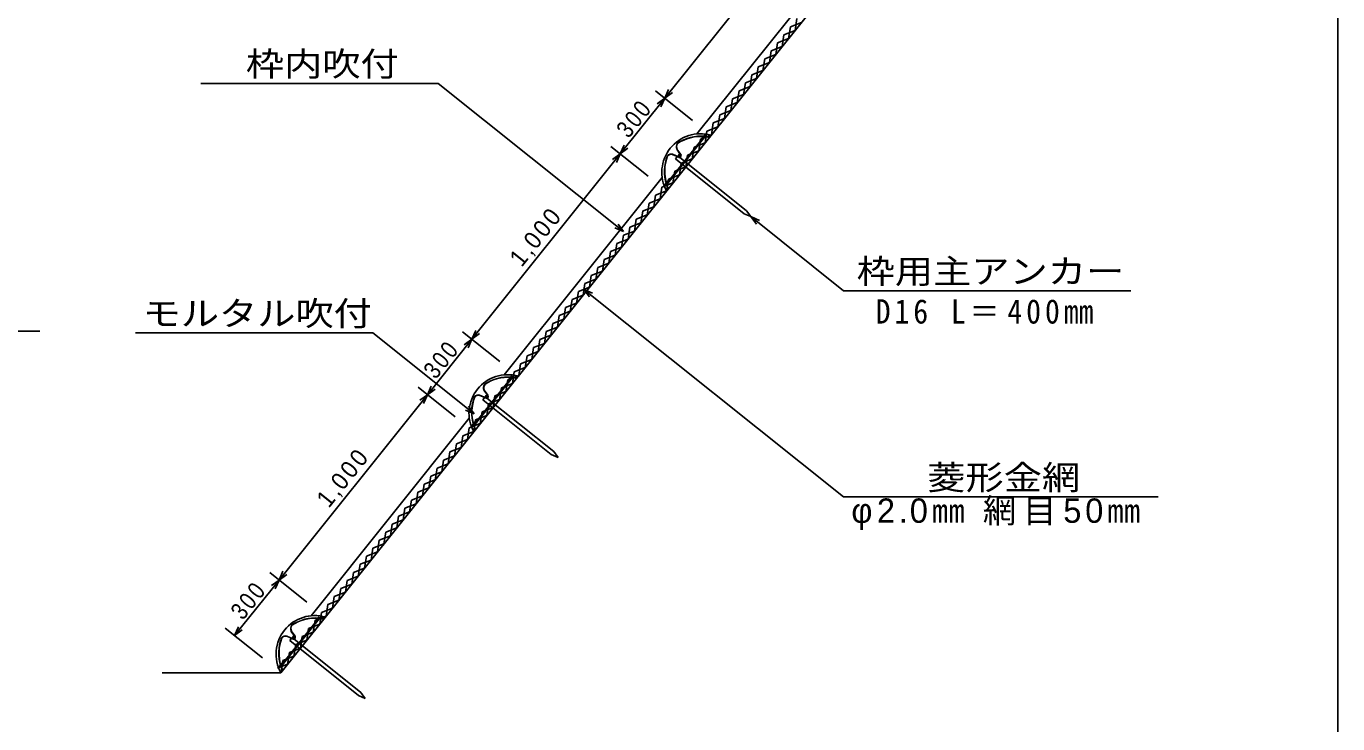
# Model space of a CAD drawing. Units: millimetres at full size, sheet at 1:20; details may follow other scales. Extents: x -7610 to 7610, y -5340 to 5340.
# Drawn here: x 2087 to 7610, y -832 to 2108 of the extents above; entities that cross this region are included whole.
import ezdxf
from ezdxf.enums import TextEntityAlignment as Align

# ---------------------------------------------------------------- set-up
doc = ezdxf.new("R2010")
doc.units = ezdxf.units.MM
doc.header["$LTSCALE"] = 20
for name, color, linetype in [('0-7_名称', 7, 'Continuous'), ('1-0_法面', 7, 'Continuous'), ('1-1_法枠', 5, 'Continuous'), ('1-3_鉄筋', 2, 'Continuous'), ('1-4_菱形金網', 4, 'Continuous'), ('1-6_主アンカー', 2, 'Continuous'), ('1-7_寸法', 7, 'Continuous'), ('1-8_名称', 7, 'Continuous'), ('3-0', 2, 'Continuous')]:
    doc.layers.add(name, color=color, linetype=linetype)
doc.layers.add('1-2_ｅフレーム', color=1, linetype='Continuous', lineweight=18)
doc.layers.add('1-5_鉄筋受', color=3, linetype='Continuous', lineweight=18)
doc.styles.add('HGPｺﾞｼｯｸE', font='')
doc.styles.add('ＭＳ ゴシック', font='')
doc.styles.get('HGPｺﾞｼｯｸE').set_extended_font_data('HGPｺﾞｼｯｸE')
doc.styles.get('ＭＳ ゴシック').set_extended_font_data('MS Gothic')

msp = doc.modelspace()

# ---------------------------------------------------------------- linework, layer by layer
at = {"layer": '0-7_名称'}
msp.add_line((819.35, 822.89), (2144.35, 822.89), dxfattribs=at)
at = {"layer": '1-0_法面', "color": 3}
for p, q in [((3159.51, -616.37), (6677.12, 3780.64)), ((4911.63, 1653.81), (5577.23, 2485.81)), ((4099.52, 638.69), (4765.12, 1470.69)), ((3287.42, -376.44), (3953.02, 455.56)), ((3159.51, -616.37), (2659.51, -616.37))]:
    msp.add_line(p, q, dxfattribs=at)
at = {"layer": '1-0_法面'}
for p, q in [((4893.04, 1710.62), (4736.86, 1835.55)), ((4705.63, 1476.35), (4549.45, 1601.29)), ((4080.93, 695.49), (3924.76, 820.42)), ((3893.52, 461.23), (3737.35, 586.16)), ((3268.83, -319.64), (3112.65, -194.7))]:
    msp.add_line(p, q, dxfattribs=at)
at = {"layer": '1-1_法枠'}
for centre in [(4926.22, 1491.97), (4114.12, 476.84), (3302.02, -538.29)]:
    msp.add_arc(centre, 162.5, 73.95986, 208.72014, dxfattribs=at)
at = {"layer": '1-2_ｅフレーム'}
for p, q in [((4963.2, 1638.35), (4964.8, 1640.35)), ((4834.69, 1554.8), (4808.91, 1565.95)), ((4835.48, 1556.97), (4809.69, 1568.12)), ((4842.76, 1566.3), (4826.31, 1588.91)), ((4844.68, 1567.57), (4828.57, 1589.71)), ((4789.96, 1421.69), (4791.56, 1423.7)), ((4151.09, 623.22), (4152.7, 625.22)), ((4023.38, 541.84), (3997.58, 552.99)), ((4030.66, 551.17), (4014.2, 573.78)), ((4032.58, 552.44), (4016.46, 574.58)), ((4022.58, 539.67), (3996.81, 550.82)), ((3977.86, 406.56), (3979.46, 408.57)), ((3218.56, -463.96), (3202.1, -441.35)), ((3220.48, -462.69), (3204.36, -440.55)), ((3338.99, -391.91), (3340.59, -389.91)), ((3210.48, -475.46), (3184.7, -464.31)), ((3211.27, -473.29), (3185.48, -462.14)), ((3165.75, -608.57), (3167.36, -606.56))]:
    msp.add_line(p, q, dxfattribs=at)
for centre, radius, start, end in [((4846.04, 1599.81), 22.48, 141.86086, 208.88161), ((4846.04, 1599.81), 20.18, 142.82675, 210.02542), ((4927.11, 1470.78), 173.71, 84.515, 124.64587), ((4927.11, 1470.78), 171.41, 85.01907, 124.52665), ((4927.11, 1470.78), 171.41, 77.84702, 83.42513), ((4927.11, 1470.78), 173.71, 77.46928, 83.2124), ((4947.09, 1495.76), 173.71, 158.03413, 198.165), ((4947.09, 1495.76), 171.41, 158.15335, 197.66093), ((4803.42, 1546.53), 22.48, 73.79839, 140.81914), ((4803.42, 1546.53), 20.18, 74.19684, 139.85325), ((4837.28, 1563.07), 8.66, 252.55619, 31.33226), ((4837.28, 1563.07), 6.36, 253.54692, 30.54389), ((4947.09, 1495.76), 173.71, 199.4676, 205.23669), ((4947.09, 1495.76), 171.41, 199.25487, 204.85939), ((4115.01, 455.66), 173.71, 84.515, 124.64587), ((4115.01, 455.66), 171.41, 85.01907, 124.52665), ((4115.01, 455.66), 171.41, 77.84702, 83.42513), ((4115.01, 455.66), 173.71, 77.46928, 83.2124), ((3991.31, 531.4), 22.48, 73.79839, 140.81914), ((4033.93, 584.68), 22.48, 141.86086, 208.88161), ((4033.93, 584.68), 20.18, 142.82675, 210.02542), ((4025.18, 547.94), 8.66, 252.55619, 31.33226), ((4134.98, 480.63), 173.71, 158.03413, 198.165), ((4134.98, 480.63), 171.41, 158.15335, 197.66093), ((3991.31, 531.4), 20.18, 74.19684, 139.85325), ((4025.18, 547.94), 6.36, 253.54692, 30.54389), ((4134.98, 480.63), 173.71, 199.4676, 205.23669), ((4134.98, 480.63), 171.41, 199.25487, 204.85939), ((3302.9, -559.47), 173.71, 84.515, 124.64587), ((3221.83, -430.45), 22.48, 141.86086, 208.88161), ((3221.83, -430.45), 20.18, 142.82675, 210.02542), ((3302.9, -559.47), 171.41, 85.01907, 124.52665), ((3302.9, -559.47), 171.41, 77.84702, 83.42513), ((3302.9, -559.47), 173.71, 77.46928, 83.2124), ((3322.88, -534.5), 173.71, 158.03413, 198.165), ((3322.88, -534.5), 171.41, 158.15335, 197.66093), ((3179.21, -483.73), 22.48, 73.79839, 140.81914), ((3179.21, -483.73), 20.18, 74.19684, 139.85325), ((3213.08, -467.19), 8.66, 252.55619, 31.33226), ((3213.08, -467.19), 6.36, 253.54692, 30.54389), ((3322.88, -534.5), 173.71, 199.4676, 205.23669), ((3322.88, -534.5), 171.41, 199.25487, 204.85939)]:
    msp.add_arc(centre, radius, start, end, dxfattribs=at)
at = {"layer": '1-3_鉄筋'}
for p, q in [((4834.4, 1559.21), (4833.83, 1564.34)), ((4836.6, 1557.58), (4835.62, 1566.42)), ((4838.65, 1557.26), (4837.54, 1567.18)), ((4840.6, 1557.77), (4839.56, 1567.11)), ((4842.44, 1559.34), (4841.7, 1565.98)), ((4022.3, 544.08), (4021.73, 549.21)), ((4024.49, 542.45), (4023.51, 551.29)), ((4026.54, 542.13), (4025.44, 552.05)), ((4028.5, 542.64), (4027.46, 551.98)), ((4030.34, 544.21), (4029.6, 550.85)), ((3210.2, -471.05), (3209.63, -465.92)), ((3212.39, -472.68), (3211.41, -463.84)), ((3214.44, -473), (3213.34, -463.08)), ((3216.39, -472.49), (3215.36, -463.15)), ((3218.23, -470.92), (3217.49, -464.28))]:
    msp.add_line(p, q, dxfattribs=at)
for centre in [(4838.38, 1562.25), (4026.27, 547.12), (3214.17, -468.01)]:
    msp.add_circle(centre, 5, dxfattribs=at)
at = {"layer": '1-4_菱形金網'}
for p, q in [((5297.57, 2056.21), (5305.1, 2105.64)), ((5351.68, 2123.83), (5305.1, 2105.64)), ((5324.62, 2090.02), (5332.15, 2139.45)), ((5297.58, 2056.21), (5251, 2038.01)), ((5270.52, 2022.4), (5278.05, 2071.83)), ((5324.63, 2090.02), (5278.05, 2071.83)), ((5243.48, 1988.58), (5196.9, 1970.39)), ((5216.43, 1954.77), (5223.95, 2004.2)), ((5270.53, 2022.4), (5223.95, 2004.2)), ((5243.48, 1988.58), (5251, 2038.01)), ((5162.33, 1887.15), (5169.85, 1936.58)), ((5216.43, 1954.77), (5169.85, 1936.58)), ((5189.38, 1920.96), (5196.9, 1970.39)), ((5162.33, 1887.15), (5115.75, 1868.95)), ((5135.28, 1853.33), (5142.8, 1902.76)), ((5189.38, 1920.96), (5142.8, 1902.76)), ((5081.18, 1785.71), (5088.7, 1835.14)), ((5135.28, 1853.34), (5088.7, 1835.14)), ((5108.23, 1819.52), (5115.75, 1868.95)), ((5027.08, 1718.09), (5034.6, 1767.52)), ((5081.18, 1785.71), (5034.6, 1767.52)), ((5054.13, 1751.9), (5061.65, 1801.33)), ((5108.23, 1819.52), (5061.65, 1801.33)), ((5027.08, 1718.09), (4980.5, 1699.89)), ((5000.03, 1684.27), (5007.55, 1733.7)), ((5054.13, 1751.9), (5007.55, 1733.7)), ((4945.93, 1616.65), (4953.45, 1666.08)), ((5000.03, 1684.27), (4953.45, 1666.08)), ((4972.98, 1650.46), (4980.5, 1699.89)), ((4945.93, 1616.65), (4899.35, 1598.45)), ((4918.88, 1582.84), (4926.4, 1632.27)), ((4972.98, 1650.46), (4926.4, 1632.27)), ((4891.83, 1549.02), (4845.25, 1530.83)), ((4864.78, 1515.21), (4872.3, 1564.64)), ((4918.88, 1582.84), (4872.3, 1564.64)), ((4891.83, 1549.02), (4899.35, 1598.45)), ((4810.68, 1447.59), (4818.2, 1497.02)), ((4864.78, 1515.21), (4818.2, 1497.02)), ((4837.73, 1481.4), (4845.25, 1530.83)), ((4810.68, 1447.59), (4764.1, 1429.39)), ((4783.63, 1413.77), (4791.15, 1463.2)), ((4837.73, 1481.4), (4791.15, 1463.2)), ((4729.53, 1346.15), (4737.05, 1395.58)), ((4783.63, 1413.77), (4737.05, 1395.58)), ((4756.58, 1379.96), (4764.1, 1429.39)), ((4675.43, 1278.52), (4682.96, 1327.95)), ((4729.53, 1346.15), (4682.95, 1327.95)), ((4702.48, 1312.34), (4710, 1361.77)), ((4756.58, 1379.96), (4710, 1361.77)), ((4675.43, 1278.52), (4628.85, 1260.33)), ((4648.38, 1244.71), (4655.91, 1294.14)), ((4702.48, 1312.34), (4655.9, 1294.14)), ((4594.28, 1177.09), (4601.81, 1226.52)), ((4648.38, 1244.71), (4601.8, 1226.52)), ((4621.33, 1210.9), (4628.86, 1260.33)), ((4594.28, 1177.09), (4547.71, 1158.89)), ((4567.23, 1143.27), (4574.76, 1192.7)), ((4621.33, 1210.9), (4574.76, 1192.7)), ((4540.18, 1109.46), (4493.61, 1091.27)), ((4513.13, 1075.65), (4520.66, 1125.08)), ((4567.23, 1143.27), (4520.66, 1125.08)), ((4540.18, 1109.46), (4547.71, 1158.89)), ((4459.03, 1008.02), (4466.56, 1057.45)), ((4513.13, 1075.65), (4466.56, 1057.45)), ((4486.08, 1041.84), (4493.61, 1091.27)), ((4459.03, 1008.02), (4412.46, 989.83)), ((4431.98, 974.21), (4439.51, 1023.64)), ((4486.08, 1041.84), (4439.51, 1023.64)), ((4404.93, 940.4), (4358.36, 922.2)), ((4377.88, 906.59), (4385.41, 956.02)), ((4431.98, 974.21), (4385.41, 956.02)), ((4404.93, 940.4), (4412.46, 989.83)), ((4323.78, 838.96), (4331.31, 888.39)), ((4377.88, 906.59), (4331.31, 888.39)), ((4350.83, 872.77), (4358.36, 922.2)), ((4323.78, 838.96), (4277.21, 820.77)), ((4296.73, 805.15), (4304.26, 854.58)), ((4350.83, 872.78), (4304.26, 854.58)), ((4242.63, 737.53), (4250.16, 786.96)), ((4296.73, 805.15), (4250.16, 786.96)), ((4269.68, 771.34), (4277.21, 820.77)), ((4188.53, 669.9), (4196.06, 719.33)), ((4242.63, 737.53), (4196.06, 719.33)), ((4215.58, 703.71), (4223.11, 753.14)), ((4269.68, 771.34), (4223.11, 753.14)), ((4188.53, 669.9), (4141.96, 651.71)), ((4161.48, 636.09), (4169.01, 685.52)), ((4215.58, 703.71), (4169.01, 685.52)), ((4107.38, 568.46), (4114.91, 617.89)), ((4161.48, 636.09), (4114.91, 617.89)), ((4134.43, 602.28), (4141.96, 651.71)), ((4107.38, 568.46), (4060.81, 550.27)), ((4080.33, 534.65), (4087.86, 584.08)), ((4134.43, 602.28), (4087.86, 584.08)), ((4053.28, 500.84), (4006.71, 482.64)), ((4026.23, 467.03), (4033.76, 516.46)), ((4080.33, 534.65), (4033.76, 516.46)), ((4053.28, 500.84), (4060.81, 550.27)), ((3972.13, 399.4), (3979.66, 448.83)), ((4026.23, 467.03), (3979.66, 448.83)), ((3999.18, 433.21), (4006.71, 482.64)), ((3972.13, 399.4), (3925.56, 381.21)), ((3945.08, 365.59), (3952.61, 415.02)), ((3999.18, 433.21), (3952.61, 415.02)), ((3918.03, 331.78), (3871.46, 313.58)), ((3890.98, 297.96), (3898.51, 347.39)), ((3945.08, 365.59), (3898.51, 347.39)), ((3918.03, 331.78), (3925.56, 381.21)), ((3836.88, 230.34), (3844.41, 279.77)), ((3890.98, 297.96), (3844.41, 279.77)), ((3863.93, 264.15), (3871.46, 313.58)), ((3836.88, 230.34), (3790.31, 212.14)), ((3809.83, 196.53), (3817.36, 245.96)), ((3863.93, 264.15), (3817.36, 245.96)), ((3755.73, 128.9), (3763.26, 178.33)), ((3809.83, 196.53), (3763.26, 178.33)), ((3782.78, 162.71), (3790.31, 212.14)), ((3701.63, 61.28), (3709.16, 110.71)), ((3755.73, 128.9), (3709.16, 110.71)), ((3728.68, 95.09), (3736.21, 144.52)), ((3782.78, 162.71), (3736.21, 144.52)), ((3701.63, 61.28), (3655.06, 43.08)), ((3674.58, 27.46), (3682.11, 76.89)), ((3728.68, 95.09), (3682.11, 76.89)), ((3620.48, -40.16), (3628.01, 9.27)), ((3674.58, 27.46), (3628.01, 9.27)), ((3647.53, -6.35), (3655.06, 43.08)), ((3620.48, -40.16), (3573.91, -58.36)), ((3593.43, -73.97), (3600.96, -24.54)), ((3647.53, -6.35), (3600.96, -24.54)), ((3566.38, -107.78), (3519.81, -125.98)), ((3539.33, -141.6), (3546.86, -92.17)), ((3593.43, -73.97), (3546.86, -92.17)), ((3566.38, -107.79), (3573.91, -58.36)), ((3485.23, -209.22), (3492.76, -159.79)), ((3539.33, -141.6), (3492.76, -159.79)), ((3512.28, -175.41), (3519.81, -125.98)), ((3485.23, -209.22), (3438.66, -227.42)), ((3458.18, -243.03), (3465.71, -193.6)), ((3512.28, -175.41), (3465.71, -193.6)), ((3404.08, -310.66), (3411.61, -261.23)), ((3458.18, -243.03), (3411.61, -261.23)), ((3431.13, -276.85), (3438.66, -227.42)), ((3377.03, -344.47), (3384.56, -295.04)), ((3431.13, -276.85), (3384.56, -295.04)), ((3322.93, -412.1), (3330.46, -362.67)), ((3377.03, -344.47), (3330.46, -362.67)), ((3268.83, -479.72), (3276.36, -430.29)), ((3322.93, -412.1), (3276.36, -430.29)), ((3268.83, -479.72), (3222.26, -497.92)), ((3214.73, -547.35), (3168.16, -565.54)), ((3214.73, -547.35), (3222.26, -497.92)), ((3144.73, -597.94), (3187.68, -581.16)), ((3160.63, -614.97), (3168.16, -565.54))]:
    msp.add_line(p, q, dxfattribs=at)
for points in [[(3349.98, -378.28), (3357.51, -328.85), (3404.08, -310.66)], [(3295.88, -445.91), (3303.41, -396.48), (3349.98, -378.28)], [(3241.78, -513.53), (3249.31, -464.1), (3295.88, -445.91)], [(3187.68, -581.16), (3195.21, -531.73), (3241.78, -513.53)]]:
    msp.add_lwpolyline(points, dxfattribs=at)
at = {"layer": '1-5_鉄筋受'}
for p, q in [((4782.04, 1441.6), (4943.72, 1643.7)), ((4785.26, 1439.23), (4946.74, 1641.07)), ((4932.59, 1636.93), (4936.58, 1641.93)), ((4935.71, 1634.43), (4932.59, 1636.93)), ((4941.44, 1641.59), (4935.71, 1634.43)), ((4938.34, 1644.13), (4940.13, 1646.36)), ((4943.35, 1643.99), (4943.16, 1643.75)), ((4780.44, 1446.75), (4778.65, 1444.52)), ((4781.67, 1441.89), (4781.87, 1442.13)), ((4786.19, 1453.94), (4782.2, 1448.95)), ((4783.59, 1444.29), (4789.32, 1451.45)), ((4789.32, 1451.45), (4786.19, 1453.94)), ((3969.93, 426.47), (4131.61, 628.57)), ((3973.16, 424.1), (4134.63, 625.94)), ((4120.48, 621.8), (4124.48, 626.8)), ((4123.61, 619.3), (4120.48, 621.8)), ((4129.33, 626.46), (4123.61, 619.3)), ((4126.24, 629), (4128.02, 631.23)), ((4131.25, 628.86), (4131.06, 628.62)), ((3968.33, 431.62), (3966.55, 429.39)), ((3969.57, 426.76), (3969.76, 427)), ((3974.09, 438.81), (3970.09, 433.82)), ((3971.49, 429.16), (3977.21, 436.32)), ((3977.21, 436.32), (3974.09, 438.81)), ((3157.83, -588.66), (3319.51, -386.56)), ((3314.14, -386.13), (3315.92, -383.9)), ((3319.14, -386.27), (3318.95, -386.51)), ((3161.05, -591.03), (3322.53, -389.19)), ((3308.38, -393.33), (3312.38, -388.33)), ((3311.5, -395.83), (3308.38, -393.33)), ((3317.23, -388.67), (3311.5, -395.83)), ((3156.23, -583.51), (3154.44, -585.74)), ((3157.47, -588.37), (3157.66, -588.13)), ((3161.99, -576.31), (3157.99, -581.31)), ((3159.38, -585.97), (3165.11, -578.81)), ((3165.11, -578.81), (3161.99, -576.31))]:
    msp.add_line(p, q, dxfattribs=at)
for centre, radius, start, end in [((4943.43, 1643.71), 4.23, 321.30598, 141.37402), ((4943.28, 1643.53), 0.465, 21.34, 81.34), ((4781.96, 1441.87), 4.23, 141.30598, 321.37402), ((4782.11, 1442.06), 0.465, 201.34, 261.34), ((4131.33, 628.58), 4.23, 321.30598, 141.37402), ((4131.18, 628.4), 0.465, 21.34, 81.34), ((3969.85, 426.74), 4.23, 141.30598, 321.37402), ((3970, 426.93), 0.465, 201.34, 261.34), ((3319.22, -386.54), 4.23, 321.30598, 141.37402), ((3319.07, -386.73), 0.465, 21.34, 81.34), ((3157.75, -588.39), 4.23, 141.30598, 321.37402), ((3157.9, -588.2), 0.465, 201.34, 261.34)]:
    msp.add_arc(centre, radius, start, end, dxfattribs=at)
at = {"layer": '1-6_主アンカー'}
for p, q in [((4831.35, 1561.47), (4821.35, 1548.98)), ((4821.35, 1548.98), (5110.39, 1317.75)), ((4831.35, 1561.47), (5120.38, 1330.24)), ((5120.38, 1330.24), (5138.7, 1305.34)), ((5110.39, 1317.75), (5138.7, 1305.34)), ((4019.24, 546.34), (4009.25, 533.85)), ((4009.25, 533.85), (4298.28, 302.62)), ((4019.24, 546.34), (4308.28, 315.11)), ((4298.28, 302.62), (4326.59, 290.21)), ((4308.28, 315.11), (4326.59, 290.21)), ((3207.14, -468.79), (3197.14, -481.28)), ((3197.14, -481.28), (3486.18, -712.51)), ((3207.14, -468.79), (3496.17, -700.02)), ((3486.18, -712.51), (3514.49, -724.91)), ((3496.17, -700.02), (3514.49, -724.91))]:
    msp.add_line(p, q, dxfattribs=at)
at = {"layer": '1-7_寸法'}
for p, q in [((4775.91, 1804.32), (4791.96, 1840.96)), ((4775.91, 1804.32), (4808.13, 1828.02)), ((4775.91, 1804.32), (4743.68, 1780.62)), ((4775.91, 1804.32), (4759.85, 1767.68)), ((4588.5, 1570.06), (4604.55, 1606.7)), ((4588.5, 1570.06), (4556.28, 1546.36)), ((4588.5, 1570.06), (4572.44, 1533.42)), ((4588.5, 1570.06), (4620.72, 1593.76)), ((3963.8, 789.19), (3931.58, 765.49)), ((3963.8, 789.19), (3947.75, 752.55)), ((3963.8, 789.19), (3979.85, 825.83)), ((3963.8, 789.19), (3996.02, 812.89)), ((3776.39, 554.93), (3744.17, 531.23)), ((3776.39, 554.93), (3760.34, 518.29)), ((3776.39, 554.93), (3792.45, 591.57)), ((3776.39, 554.93), (3808.61, 578.63)), ((3151.7, -225.94), (3167.75, -189.3)), ((3151.7, -225.94), (3183.92, -202.24)), ((3151.7, -225.94), (3119.48, -249.64)), ((3151.7, -225.94), (3135.65, -262.58)), ((3081.42, -553.9), (2925.25, -428.97)), ((2964.29, -460.2), (2980.34, -423.56)), ((2964.29, -460.2), (2996.51, -436.5))]:
    msp.add_line(p, q, dxfattribs=at)
msp.add_lwpolyline([(2964.29, -460.2), (3151.7, -225.94), (3776.39, 554.93), (3963.8, 789.19), (4588.5, 1570.06), (4775.91, 1804.32), (5400.6, 2585.19), (5588.01, 2819.45), (6212.7, 3600.32), (6400.11, 3834.58)], dxfattribs=at)
at = {"layer": '1-8_名称'}
for p, q in [((2821.97, 1866.62), (3821.97, 1866.62)), ((4602.83, 1241.93), (3821.97, 1866.62)), ((4602.83, 1241.93), (4579.13, 1274.15)), ((5138.7, 1305.34), (5529.13, 993)), ((5138.7, 1305.34), (5175.33, 1289.29)), ((5138.7, 1305.34), (5162.4, 1273.12)), ((4602.83, 1241.93), (4566.2, 1257.98)), ((4435.74, 998.93), (4472.38, 982.87)), ((4435.74, 998.93), (4459.44, 966.71)), ((4435.74, 998.93), (5529.13, 124.22)), ((5529.13, 993), (6739.13, 993)), ((3547.2, 815.13), (2547.2, 815.13)), ((3973.64, 473.98), (3547.2, 815.13)), ((3973.64, 473.98), (3949.94, 506.2)), ((3973.64, 473.98), (3937.01, 490.03)), ((5529.13, 124.22), (6854.13, 124.22))]:
    msp.add_line(p, q, dxfattribs=at)
at = {"layer": '3-0', "color": 1}
msp.add_line((7610, -5340), (7610, 5340), dxfattribs=at)

# ---------------------------------------------------------------- texts
at = {"layer": '1-7_寸法', "color": 3, "char_height": 73.31, "attachment_point": 7, "rotation": 51.34, "style": 'HGPｺﾞｼｯｸE'}
for s, insert in [('\\T1.21;\\W0.85;300', (4624.42, 1630.97)), ('\\T1.22;\\W0.95;1,000', (4184.01, 1080.45)), ('\\T1.21;\\W0.85;300', (3812.31, 615.84)), ('\\T1.22;\\W0.95;1,000', (3371.9, 65.32)), ('\\T1.21;\\W0.85;300', (3000.21, -399.29))]:
    msp.add_mtext(s, dxfattribs=dict(at, insert=insert))
at = {"layer": '1-8_名称', "color": 2, "style": 'HGPｺﾞｼｯｸE', "width": 1.15}
for s, p in [('枠内吹付', (3011.97, 1866.62)), ('枠用主アンカー', (5584.13, 993)), ('モルタル吹付', (2577.2, 815.13)), ('菱形金網', (5881.63, 124.22))]:
    msp.add_text(s, height=102.6, dxfattribs=at).set_placement(p, align=Align.BOTTOM_LEFT)
at = {"layer": '1-8_名称', "color": 2, "char_height": 102.6, "attachment_point": 7}
for s, insert, style in [('\\T1.26;\\W0.9;D16\\~L＝400㎜', (5664.13, 853), 'ＭＳ ゴシック'), ('\\T1.21;φ2.0㎜\\~網目50㎜', (5561.63, -15.78), 'HGPｺﾞｼｯｸE')]:
    msp.add_mtext(s, dxfattribs=dict(at, insert=insert, style=style))

doc.saveas('drawing.dxf')
